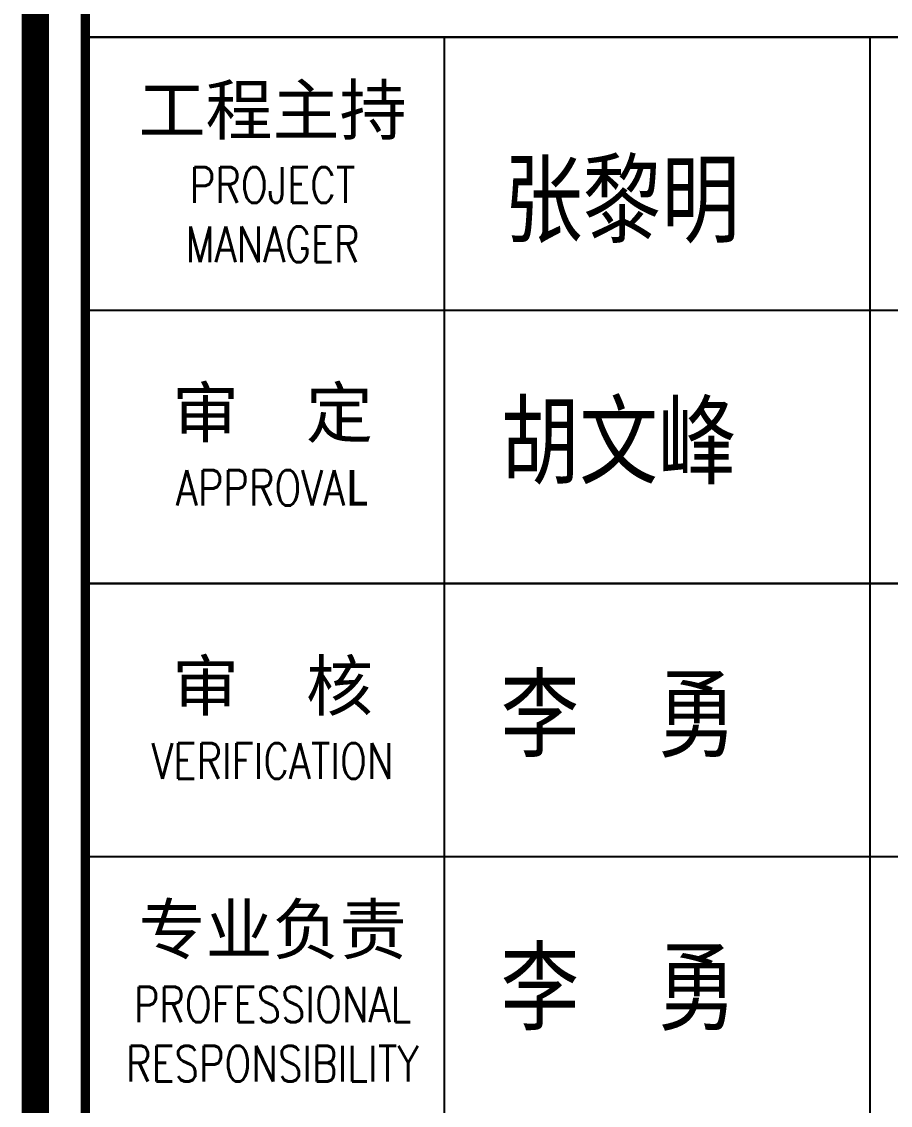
# Model space of a CAD drawing. Extents: x 815029915 to 815825525, y 579155098 to 579748855.
# Drawn here: x 815541256 to 815544438, y 579417696 to 579421664 of the extents above; entities that cross this region are included whole.
import ezdxf

# ---------------------------------------------------------------- set-up
doc = ezdxf.new("R2010")
doc.units = 0
doc.header["$LTSCALE"] = 100
doc.header["$MEASUREMENT"] = 0
doc.layers.add('PUB_TITLE', color=4, linetype='Continuous')
doc.layers.add('TK', color=7, linetype='Continuous')
doc.styles.add('CCIAD-图框(标题项)', font='')
doc.styles.add('基本字体', font='simplex.shx', dxfattribs={"height": 180, "bigfont": 'hztxt.shx'})
doc.styles.get('CCIAD-图框(标题项)').set_extended_font_data('SimHei')

# ---------------------------------------------------------------- blocks, each defined once
blk = doc.blocks.new('CCIAD-TK-A2-图签')
at = {"layer": 'TK'}
for p, q in [((531.117, 121.628), (582.187, 121.628)), ((531.117, 121.628), (582.187, 121.628)), ((531.117, 121.628), (582.187, 121.628)), ((582.187, 121.628), (531.117, 121.628)), ((544.265, 121.628), (544.265, 51.628)), ((559.858, 121.628), (559.858, 51.628)), ((531.117, 111.628), (582.187, 111.628)), ((531.117, 111.628), (582.187, 111.628)), ((582.187, 101.628), (531.117, 101.628)), ((531.117, 101.628), (582.187, 101.628)), ((531.117, 101.628), (582.187, 101.628)), ((531.117, 91.628), (582.187, 91.628)), ((531.117, 91.628), (582.187, 91.628))]:
    blk.add_line(p, q, dxfattribs=at)
at = {"layer": 'TK', "const_width": 1}
blk.add_lwpolyline([(529.286, 10.457), (529.286, 410)], dxfattribs=at)
at = {"layer": 'TK', "const_width": 0.347}
blk.add_lwpolyline([(531.117, 185.398), (582.387, 185.398), (582.387, 13.253), (531.117, 13.253)], close=True, dxfattribs=at)
at = {"layer": 'TK', "char_height": 1.8, "width": 11.6, "attachment_point": 5, "style": '基本字体'}
for s, insert in [('{\\fSimHei|b0|i0|c134|p49;工程主持\\fSimSun|b0|i0|c134|p2;\\W0.8;\\P\\Fsimplex,hztxt|c134;\\H0.7225x;PROJECT MANAGER\\fKaiTi_GB2312|b0|i0|c134|p49; }', (537.976, 116.628)), ('{\\fSimHei|b0|i0|c134|p49;审  定\\H1.167x;\\W0.8;\\P\\Fsimplex,hztxt|c134;\\H0.6189x;APPROVA\\fKaiTi_GB2312|b0|i0|c134|p49;\\W1;L }', (537.976, 106.628)), ('{\\fSimHei|b0|i0|c134|p49;审  核\\fKaiTi_GB2312|b0|i0|c134|p49;\\H1.167x;\\W0.8;\\P\\Fsimplex,hztxt|c134;\\H0.619x;VERIFICATION\\H1.3843x; }', (537.976, 96.628)), ('{\\fSimHei|b0|i0|c134|p49;专业负责\\H1.615x;\\W0.8;\\P\\Fsimplex,hztxt|c134;\\H0.4472x;PROFESSIONAL RESPONSIBILITY}', (537.976, 86.628))]:
    blk.add_mtext(s, dxfattribs=dict(at, insert=insert))

msp = doc.modelspace()

# ---------------------------------------------------------------- linework, layer by layer
at = {"layer": 'TK'}
for p, q in [((815542803.8, 579421607.3), (815542803.8, 579414607.3)), ((815544363, 579421607.3), (815544363, 579414607.3)), ((815544363, 579421607.3), (815544363, 579414607.3)), ((815544363, 579421607.3), (815544363, 579414607.3)), ((815544363, 579421607.3), (815544363, 579414607.3)), ((815544363, 579421607.3), (815544363, 579414607.3))]:
    msp.add_line(p, q, dxfattribs=at)

# ---------------------------------------------------------------- block references
at = {"layer": 'TK', "xscale": 100, "yscale": 100, "zscale": 100}
msp.add_blockref('CCIAD-TK-A2-图签', (815488377.3, 579409444.5), dxfattribs=at)

# ---------------------------------------------------------------- texts
at = {"layer": 'PUB_TITLE', "style": 'CCIAD-图框(标题项)', "width": 0.8}
for s, p in [('张黎明', (815543023, 579420883.1)), ('胡文峰', (815543010.6, 579419999)), ('李  勇', (815543010.6, 579418999)), ('李  勇', (815543010.6, 579417999))]:
    msp.add_text(s, height=264, dxfattribs=at).set_placement(p)

doc.saveas('drawing.dxf')
